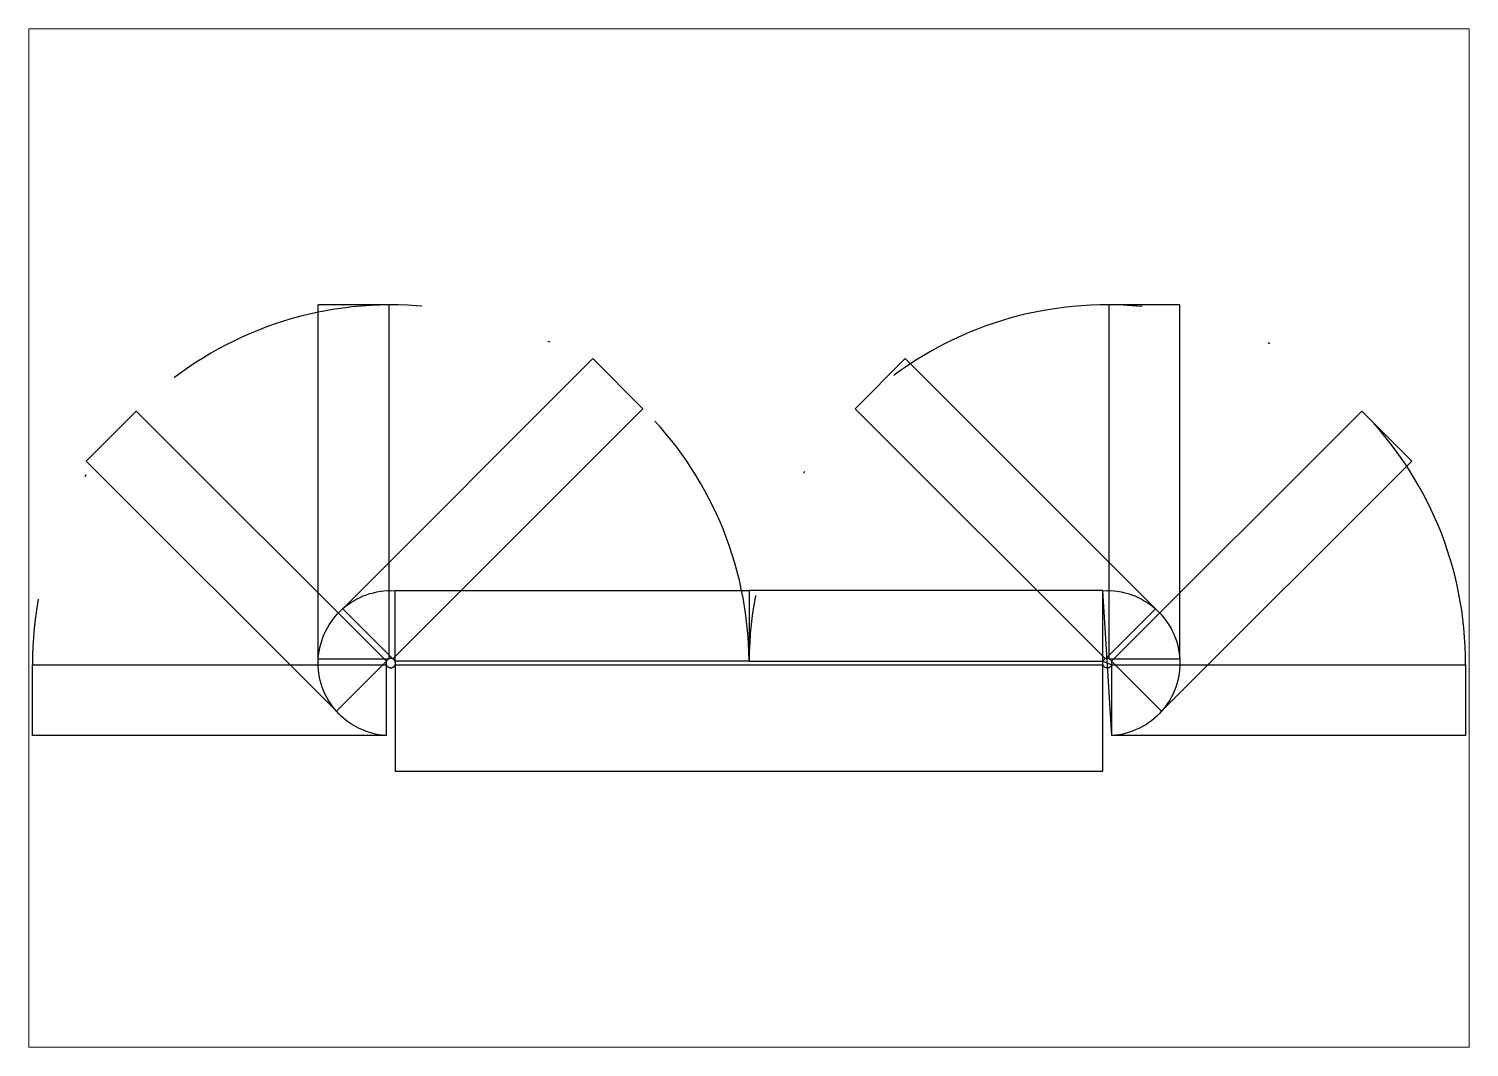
# Paper-space layout 'Layout1' of a CAD drawing. Header units: millimetres. Extents: x 30 to 267, y 21 to 189.
# The model-space entities are those that its viewports show. They can reach past a viewport. Long polylines and large blocks are cut down to what shows.
import ezdxf

# ---------------------------------------------------------------- set-up
doc = ezdxf.new("R2010")
doc.units = ezdxf.units.MM
for name, pattern in [('ACAD_ISO12W100', [21, 12, -3, 0, -3, 0, -3]), ('FANTASMA', [63.5, 31.75, -6.35, 6.35, -6.35, 6.35, -6.35]), ('TRATTOPUNTO', [25.4, 12.7, -6.35, 0, -6.35])]:
    doc.linetypes.add(name, pattern=pattern)

msp = doc.modelspace()

# ---------------------------------------------------------------- linework, layer by layer
at = {"linetype": 'FANTASMA', "lineweight": 25, "extrusion": (0, 0, -1)}
for p, q in [((-43.34, 63.43), (-43.34, 263.43)), ((-3.34, 263.43), (-43.34, 263.43)), ((-3.34, 63.43), (-3.34, 263.43)), ((0.03, 62.02), (0.03, 102.02)), ((0.03, 102.02), (200.03, 102.02)), ((400.15, 102.02), (200.15, 102.02)), ((200.15, 102.02), (200.15, 62.02)), ((400.15, 62.02), (400.15, 102.02)), ((200.03, 62.02), (0.03, 62.02)), ((200.15, 62.02), (400.15, 62.02))]:
    msp.add_line(p, q, dxfattribs=at)
at = {"linetype": 'TRATTOPUNTO', "lineweight": 25, "extrusion": (0, 0, -1)}
for p, q in [((405.09, 20), (400.15, 102.02)), ((400.15, 62.02), (405.09, 60))]:
    msp.add_line(p, q, dxfattribs=at)
at = {"linetype": 'FANTASMA', "lineweight": 25}
msp.add_line((-43.34, 63.43), (-3.34, 63.43), dxfattribs=at)
at = {"linetype": 'Continuous', "lineweight": 25, "extrusion": (0, 0, -1)}
for p, q in [((405.09, 60), (605.09, 60)), ((405.09, 20), (405.09, 60)), ((605.09, 60), (605.09, 20)), ((605.09, 20), (405.09, 20))]:
    msp.add_line(p, q, dxfattribs=at)
at = {"linetype": 'FANTASMA', "lineweight": 25, "extrusion": (0, 0, -1)}
for points in [[(-403.53, 63.43), (-443.53, 63.43), (-443.53, 263.43), (-403.53, 263.43)], [(1.3, 63.36), (29.58, 91.65), (-111.84, 233.07), (-140.12, 204.78)], [(-401.49, 63.36), (-429.77, 91.65), (-288.35, 233.07), (-260.06, 204.78)], [(174.54, 175.18), (33.12, 33.76), (4.83, 62.04), (146.26, 203.46)], [(-405.02, 62.04), (-433.3, 33.76), (-574.73, 175.18), (-546.44, 203.46)]]:
    msp.add_lwpolyline(points, close=True, dxfattribs=at)
at = {"linetype": 'Continuous', "lineweight": 25, "extrusion": (0, 0, -1)}
for points in [[(4.91, 20), (204.91, 20), (204.91, 60), (4.91, 60)], [(-0.09, 59.87), (-0.09, -0.13), (-400.09, -0.13), (-400.09, 59.87)]]:
    msp.add_lwpolyline(points, close=True, dxfattribs=at)
at = {"linetype": 'ACAD_ISO12W100', "lineweight": 25, "extrusion": (0, 0, -1)}
msp.add_circle((2.41, 60.93), 2.67, dxfattribs=at)
at = {"linetype": 'TRATTOPUNTO', "lineweight": 25, "extrusion": (0, 0, -1)}
msp.add_circle((-402.59, 60.93), 2.67, dxfattribs=at)
at = {"linetype": 'TRATTOPUNTO', "lineweight": 25}
for centre, radius, start, end in [((-2.41, 60.93), 202.5, 0.31822, 180.26403), ((402.62, 61.01), 202.47, 359.71483, 179.71483)]:
    msp.add_arc(centre, radius, start, end, dxfattribs=at)
at = {"linetype": 'TRATTOPUNTO', "lineweight": 25, "extrusion": (0, 0, -1)}
for centre, start, end in [((2.41, 60.93), 273.49501, 93.40796), ((-402.59, 60.93), 86.60242, 266.50499)]:
    msp.add_arc(centre, 41.01, start, end, dxfattribs=at)

psp = doc.layouts.get("Layout1")

# ---------------------------------------------------------------- viewports
at = {"layer": '0', "view_target_point": (198.68, 132.41)}
psp.add_viewport(center=(148.51, 105.01), size=(237.61, 168.0125), view_center_point=(1.42, -0.73), view_height=575.67, dxfattribs=at)

doc.saveas('drawing.dxf')
